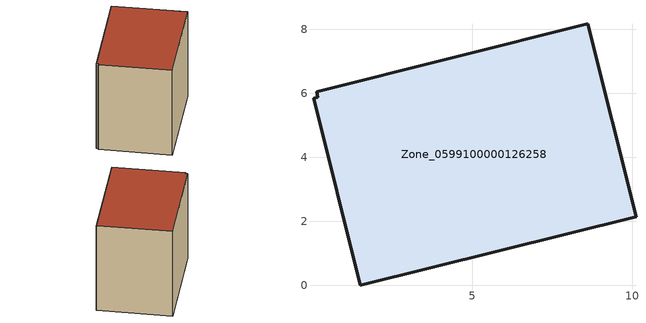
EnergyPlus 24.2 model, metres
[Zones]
Zone_0599100000126258
 floor ground (C_G): 0.04,5.84 0.18,5.88 0.14,6.05 8.61,8.17 10.12,2.14 1.5,0 z0
 wall outside (C_F): 10.12,2.14 8.61,8.17 0.14,6.05 0.18,5.88 0.04,5.84 1.5,0 10.12,2.14 z0:8.11
 roof outside (C_R): 0.18,5.88 0.04,5.84 1.5,0 10.12,2.14 8.61,8.17 0.14,6.05 z8.11
[BUILDING]
Pand.0599100000126258: North Axis=0; Terrain=City; Loads Convergence Tolerance Value=0.04; Temperature Convergence Tolerance Value=0.4; Solar Distribution=FullExterior; Maximum Number of Warmup Days=25; Minimum Number of Warmup Days=1
[Site:Location]
Rotterdam.The.Hague.AP_ZH_NLD Design_Conditions: Latitude=51.96; Longitude=4.45; Time Zone=1; Elevation=-4.5
[SITE:GROUNDTEMPERATURE:BUILDINGSURFACE]
18, 18, 18, 18, 18, 18, 18, 18, 18, 18, 18, 18
[MATERIAL] Thermal Absorptance=0.9; Solar Absorptance=0.7; Visible Absorptance=0.7
Name | Roughness | Thickness | Conductivity | Density | Specific Heat
G.TC.1965-1974 | MediumSmooth | 0.15 | 0.882353 | 540 | 1210
F.TC.1965-1974 | Rough | 0.3 | 0.697674 | 1920 | 840
R.TC.1965-1974 | MediumRough | 0.2 | 0.232558 | 1500 | 1000
[CONSTRUCTION]
C_G: G.TC.1965-1974
C_F: F.TC.1965-1974
C_R: R.TC.1965-1974
[ZONE]
Zone_0599100000126258: Type=1; Multiplier=1; Ceiling Height=Autocalculate; Volume=Autocalculate; Floor Area=autocalculate; Part of Total Floor Area=Yes
[ZONEINFILTRATION:DESIGNFLOWRATE]
Infil_Zone_0599100000126258: Zone or ZoneList or Space or SpaceList=Zone_0599100000126258; Schedule=AlwaysOn; Design Flow Rate Calculation Method=Flow/Area; Flow Rate per Floor Area=0.003; Constant Term Coefficient=1; Temperature Term Coefficient=0; Velocity Term Coefficient=0; Velocity Squared Term Coefficient=0
[HVACTEMPLATE:ZONE:IDEALLOADSAIRSYSTEM]
Zone_0599100000126258: Maximum Heating Supply Air Temperature=50; Minimum Cooling Supply Air Temperature=13; Maximum Heating Supply Air Humidity Ratio=0.0156; Minimum Cooling Supply Air Humidity Ratio=0.0077; Heating Limit=NoLimit; Cooling Limit=NoLimit; Dehumidification Control Type=ConstantSensibleHeatRatio; Cooling Sensible Heat Ratio=0.7; Dehumidification Setpoint=60; Humidification Control Type=None; Humidification Setpoint=30; Outdoor Air Method=None; Outdoor Air Flow Rate per Person=0.00944; Outdoor Air Flow Rate per Zone Floor Area=0; Outdoor Air Flow Rate per Zone=0; Demand Controlled Ventilation Type=None; Outdoor Air Economizer Type=NoEconomizer; Heat Recovery Type=None; Sensible Heat Recovery Effectiveness=0.7; Latent Heat Recovery Effectiveness=0.65
[ZONECONTROL:THERMOSTAT]
ThermostatControl_Zone_0599100000126258: Zone or ZoneList=Zone_0599100000126258; Control Type Schedule=DualSetpointControlType; Control 1=Thermostat_Zone_0599100000126258; Temperature Difference Between Cutout And Setpoint=0
[THERMOSTATSETPOINT:DUALSETPOINT]
Thermostat_Zone_0599100000126258: Heating Setpoint Temperature Schedule=HeatingSetpoint_Zone_0599100000126258; Cooling Setpoint Temperature Schedule=CoolingSetpoint_Zone_0599100000126258
[SCHEDULE:COMPACT]
HeatingSetpoint_Zone_0599100000126258: Through: 12/31, For: AllDays, Until: 24:00, 21
CoolingSetpoint_Zone_0599100000126258: Through: 12/31, For: AllDays, Until: 24:00, 24
DualSetpointControlType: Through: 12/31, For: AllDays, Until: 24:00, 4
AlwaysOn: Through: 12/31, For: AllDays, Until: 24:00, 1
